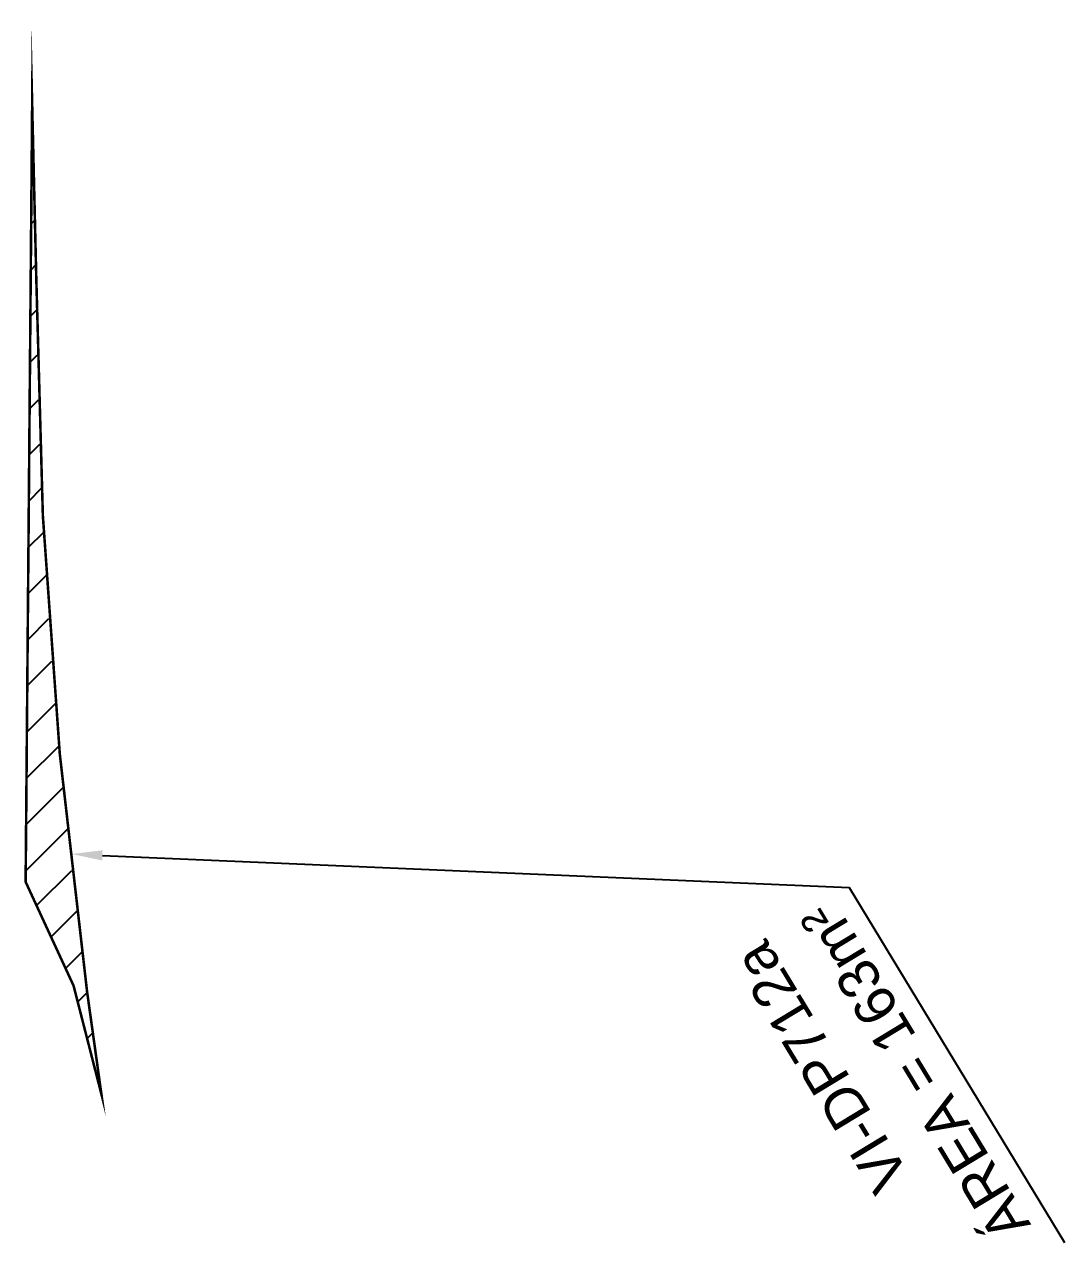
# Model space of a CAD drawing. Header units: metres. Extents: x 287051 to 328239, y 7396995 to 7466021.
# Drawn here: x 297000.5 to 297102.4, y 7452769 to 7452888.4 of the extents above; entities that cross this region are included whole.
import ezdxf

# ---------------------------------------------------------------- set-up
doc = ezdxf.new("R2010")
doc.units = ezdxf.units.M
doc.header["$LTSCALE"] = 10
doc.layers.add('DESAPROPRIAÇÃO', color=160, linetype='Continuous')
doc.layers.add('U-HZ-TEXTO-DESAP', color=2, linetype='Continuous')
doc.styles.add('ARIAL', font='arial.ttf')

msp = doc.modelspace()

# ---------------------------------------------------------------- hatches: boundary and pattern name
at = {"layer": 'DESAPROPRIAÇÃO', "transparency": 33554687}
h = msp.add_hatch(dxfattribs=at)
h.set_pattern_fill('ANSI31', color=256)
edge = h.paths.add_edge_path()
edge.add_line((297006.6, 7452793.6), (297008.01, 7452783.51))
edge.add_line((297008.01, 7452783.51), (297005.28, 7452794.15))
edge.add_line((297005.28, 7452794.15), (297000.58, 7452804.33))
edge.add_line((297000.58, 7452804.33), (297001.22, 7452880.55))
edge.add_line((297001.22, 7452880.55), (297001.62, 7452863.64))
edge.add_arc((297542.32, 7452866.93), 540.71, 180.3488, 187.7947)

# ---------------------------------------------------------------- linework, layer by layer
at = {"layer": 'DESAPROPRIAÇÃO', "transparency": 33554687, "const_width": 0.25, "flags": 128}
msp.add_lwpolyline([(297006.6, 7452793.6), (297008.01, 7452783.51), (297005.28, 7452794.15), (297000.58, 7452804.33), (297001.22, 7452880.55), (297001.62, 7452863.64, 0.0325)], format="xyb", close=True, dxfattribs=at)
at = {"layer": 'U-HZ-TEXTO-DESAP', "linetype": 'Continuous', "lineweight": -3}
msp.add_lwpolyline([(297008.1, 7452806.93), (297081.31, 7452803.78), (297102.43, 7452768.98)], dxfattribs=at)
msp.add_solid([(297008.08, 7452806.43), (297005.1, 7452807.06), (297008.12, 7452807.43)], dxfattribs=at)

# ---------------------------------------------------------------- texts
at = {"layer": 'U-HZ-TEXTO-DESAP', "style": 'ARIAL'}
for s, p in [('ÁREA = 163m²', (297099.17, 7452770.74)), ('VI-DP712a', (297087.3, 7452775.51))]:
    msp.add_text(s, height=4, rotation=121.22, dxfattribs=at).set_placement(p)

doc.saveas('drawing.dxf')
